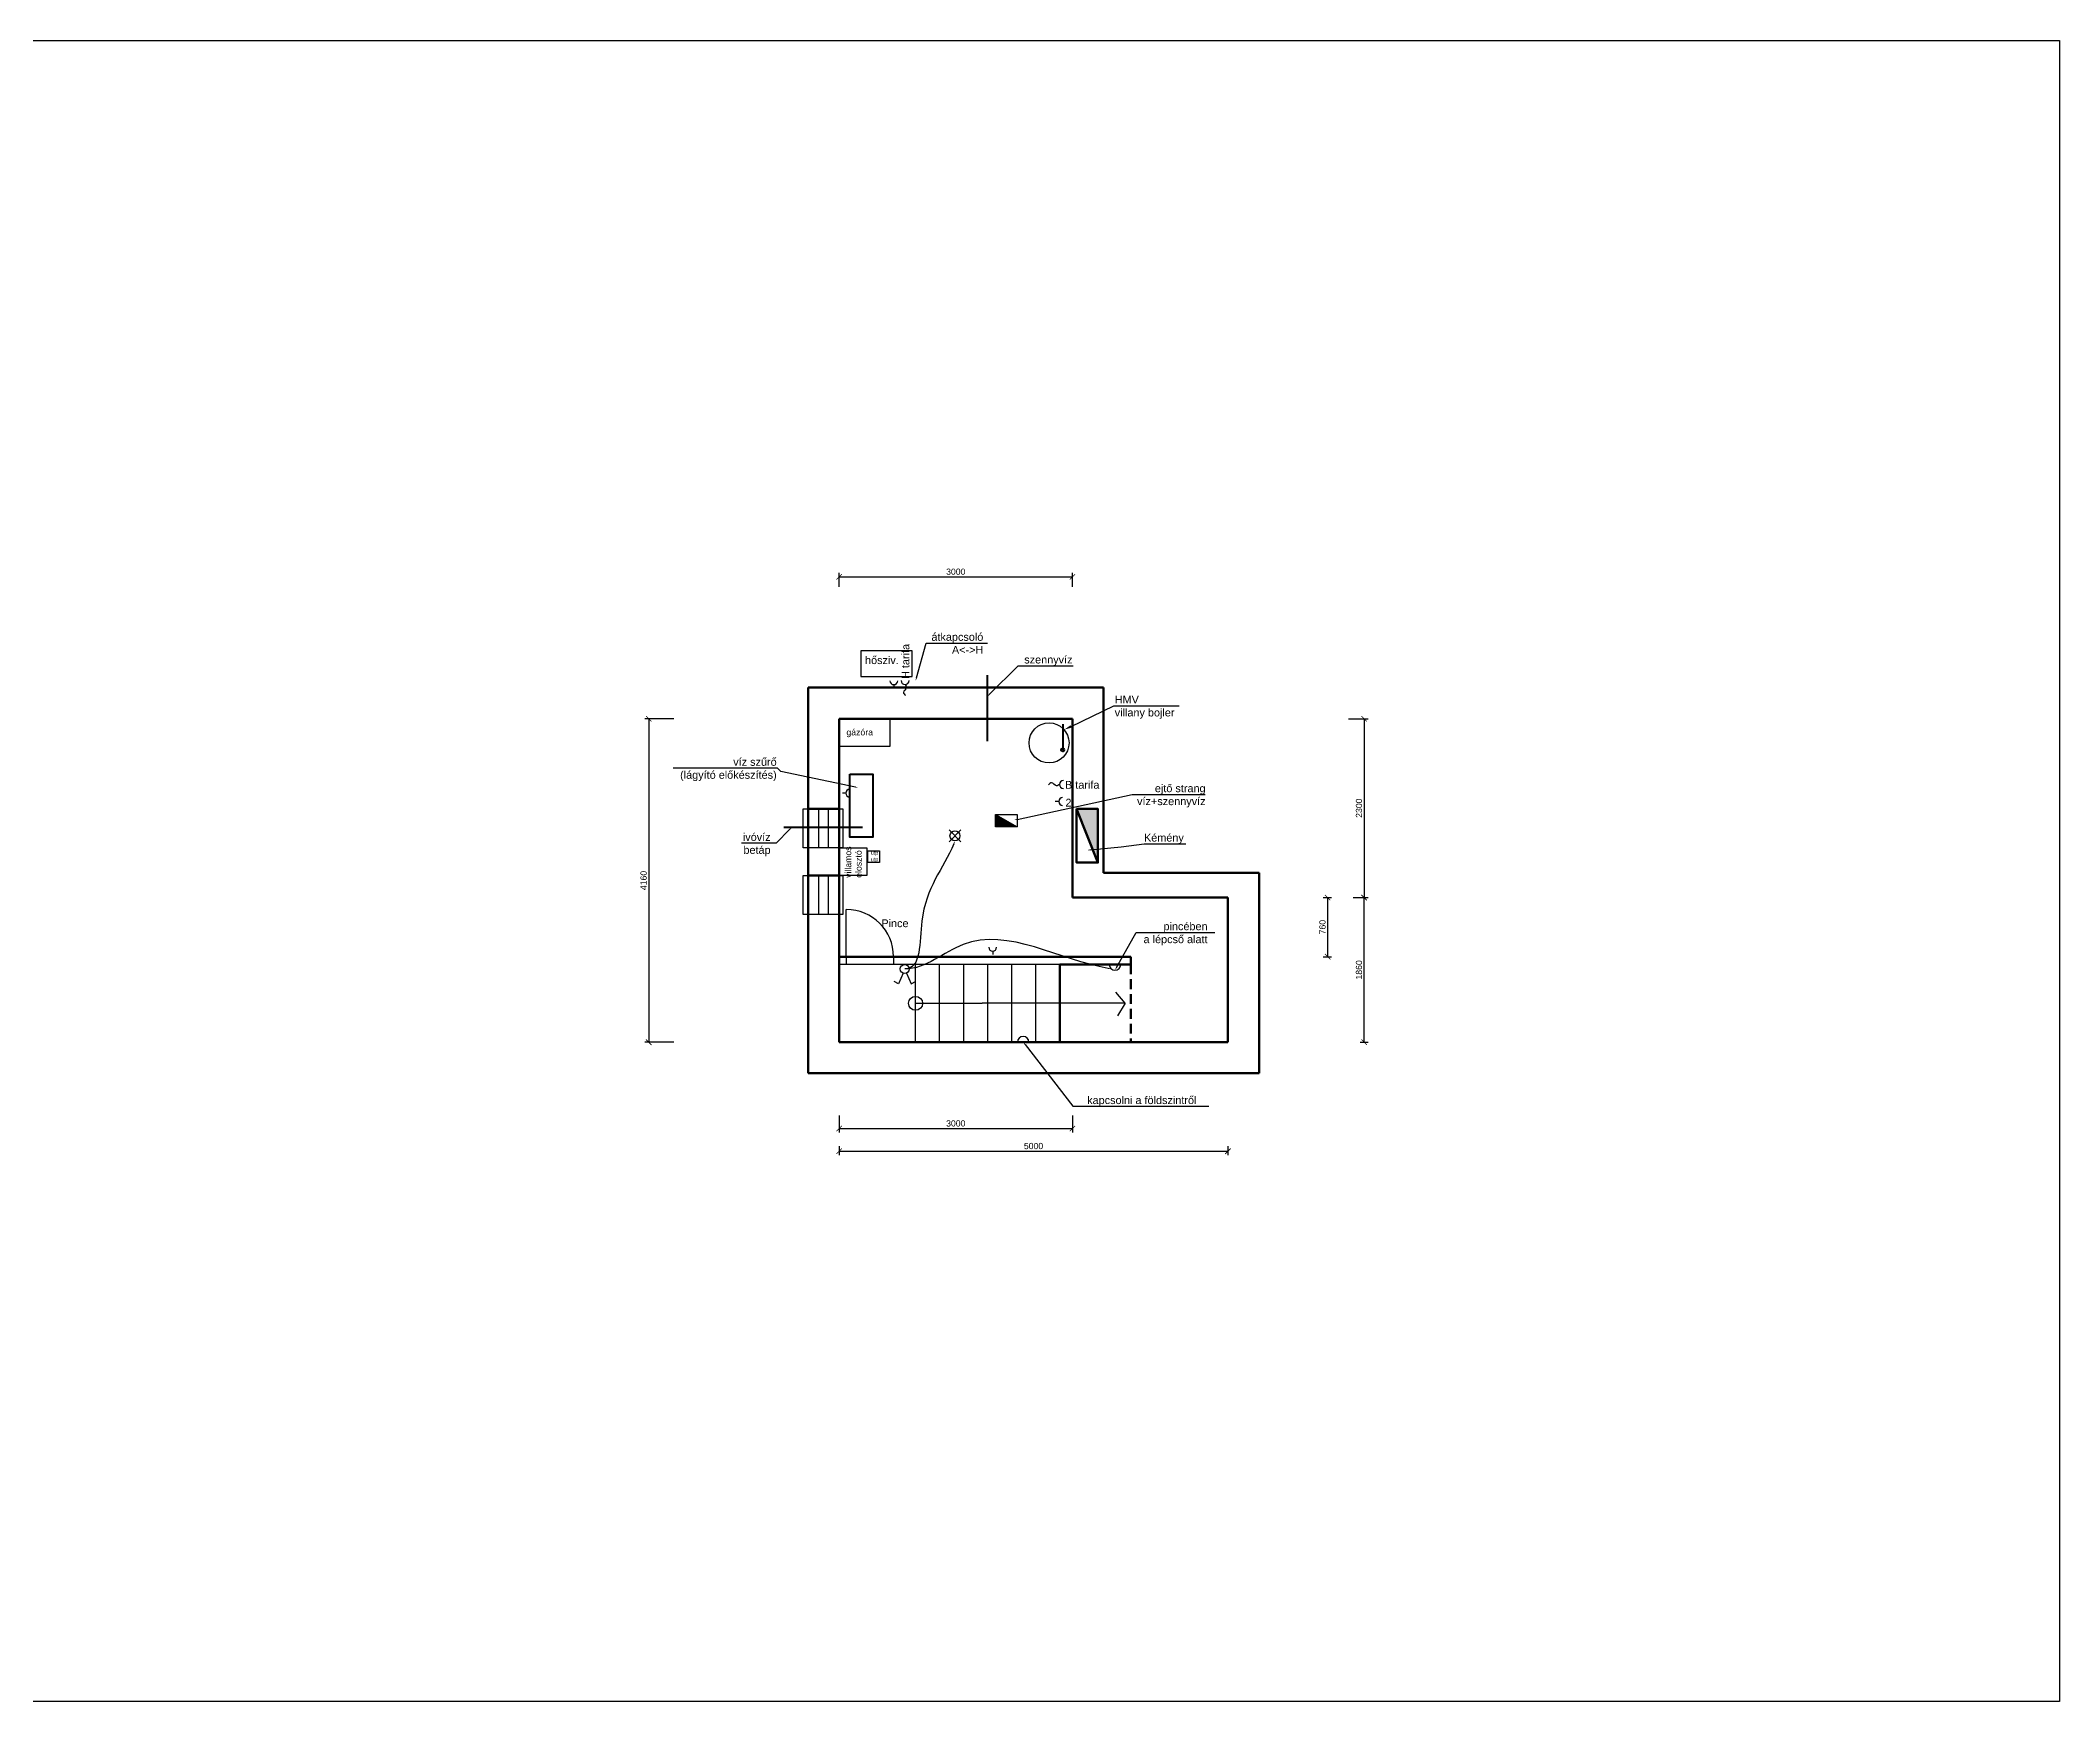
# Model space of a CAD drawing. Header units: metres. Extents: x -98677 to 89321, y -16450 to 242692.
# Drawn here: x -8842 to 17128, y 39373 to 60739 of the extents above; entities that cross this region are included whole.
import ezdxf
from ezdxf import colors
from ezdxf.entities.mleader import LeaderData, LeaderLine
from ezdxf.math import Vec2, Vec3

# ---------------------------------------------------------------- set-up
doc = ezdxf.new("R2010")
doc.units = ezdxf.units.M
doc.header["$LTSCALE"] = 0.001
doc.linetypes.add('DASHED', pattern=[19.05, 12.7, -6.35])
for name, color, linetype, lineweight in [('ajtók', 7, 'Continuous', 25), ('gépészet - víz', 5, 'Continuous', 40), ('külső fal', 7, 'Continuous', 50), ('külső fal - sz', 7, 'DASHED', 50)]:
    doc.layers.add(name, color=color, linetype=linetype, lineweight=lineweight)
for name, color, linetype in [('fűtés', 8, 'Continuous'), ('gépészet - kapcsolók', 4, 'Continuous'), ('gépészet - villany', 6, 'Continuous'), ('gépészet - víz - műtárgy', 252, 'Continuous'), ('lépcső', 170, 'Continuous'), ('Méret', 7, 'Continuous')]:
    doc.layers.add(name, color=color, linetype=linetype)
doc.layers.add('gépészet - víz - csatorna', color=7, linetype='Continuous', lineweight=40, true_color=0x985223)
doc.styles.add('dada', font='arial.ttf', dxfattribs={"height": 80})
doc.styles.get("Standard").update_dxf_attribs({"font": 'arial.ttf'})
doc.dimstyles.new('kicsi folyamatos', dxfattribs={"dimscale": 100, "dimtxt": 1, "dimasz": 0.7, "dimexe": 0.5, "dimexo": 0, "dimgap": 0.25, "dimtad": 1, "dimtxsty": 'dada', "dimblk1": 'ARCHTICK', "dimblk2": 'ARCHTICK', "dimsah": 1, "dimcen": 2.5, "dimadec": 0, "dimazin": 0, "dimtfac": 1, "dimtmove": 0, "dimatfit": 3, "dimldrblk": 'ARCHTICK', "dimfxl": 1, "dimarcsym": 0})

# ---------------------------------------------------------------- blocks, each defined once
blk = doc.blocks.new('Fali lámpa')
at = {"layer": 'gépészet - villany', "ltscale": 10000}
blk.add_line((-139, 0), (139, 0), dxfattribs=at)
blk.add_arc((0, 0), 73.7, 0, 180, dxfattribs=at)
blk = doc.blocks.new('Villany - konector')
at = {"layer": 'gépészet - kapcsolók', "ltscale": 10000}
blk.add_line((-51, 0), (-94, 0), dxfattribs=at)
blk.add_arc((0, 0), 50.5, 90, 270, dxfattribs=at)
at = {"layer": 'gépészet - villany', "ltscale": 10000, "style": 'dada'}
blk.add_attdef('DARAB', (36, -65), '', height=100, dxfattribs=at)
blk = doc.blocks.new('Csillar')
at = {"layer": 'gépészet - villany', "ltscale": 10000}
for p, q in [((-76, 76), (76, -76)), ((-76, -76), (76, 76))]:
    blk.add_line(p, q, dxfattribs=at)
blk.add_circle((0, 0), 64.4, dxfattribs=at)
blk = doc.blocks.new('Villany - konector lengő')
at = {"layer": 'gépészet - kapcsolók', "ltscale": 10000}
blk.add_arc((0, 0), 50.5, 90, 270, dxfattribs=at)
blk.add_spline([(-51, 0), (-89, -18), (-153, 21), (-192, -6)], degree=3, dxfattribs=at)
at = {"layer": 'gépészet - villany', "ltscale": 10000, "style": 'dada'}
blk.add_attdef('DARAB', (21, -55), '', height=100, dxfattribs=at)
blk = doc.blocks.new('Villany - kapcsoló 2 sarkú')
at = {"layer": 'gépészet - kapcsolók', "ltscale": 10000}
for p, q in [((-249, 84), (-218, 139)), ((-111, 24), (-249, 84)), ((-111, -22), (-249, -82)), ((-249, -82), (-218, -137))]:
    blk.add_line(p, q, dxfattribs=at)
blk.add_circle((-58, 1), 57.8, dxfattribs=at)
blk = doc.blocks.new('Villany - UTP dupla')
at = {"layer": 'gépészet - kapcsolók', "ltscale": 10000}
blk.add_lwpolyline([(-148, 0), (0, 0), (0, -148), (-148, -148)], close=True, dxfattribs=at)
at = {"layer": 'gépészet - kapcsolók', "ltscale": 10000, "insert": (-111, -1), "char_height": 50, "width": 107.62, "attachment_point": 1, "style": 'dada'}
blk.add_mtext('utp\\Putp', dxfattribs=at)
blk = doc.blocks.new('_ArchTick')
at = {"color": 0, "linetype": 'ByBlock', "const_width": 0.15}
blk.add_lwpolyline([(-0.5, -0.5), (0.5, 0.5)], dxfattribs=at)
blk = doc.blocks.new('*D317')
at = {"layer": 'Defpoints', "color": 0, "ltscale": 10000}
for p in [(-696, 52014), (-1018, 47854), (-696, 47854)]:
    blk.add_point(p, dxfattribs=at)
at = {"layer": 'Méret', "color": 0, "lineweight": -2, "ltscale": 10000}
for p, q in [((-696, 52014), (-1068, 52014)), ((-1018, 52014), (-1018, 47854)), ((-696, 47854), (-1068, 47854))]:
    blk.add_line(p, q, dxfattribs=at)
at = {"layer": 'Méret', "color": 0, "lineweight": -2, "ltscale": 10000, "xscale": 70, "yscale": 70, "zscale": 70}
for p, rotation in [((-1018, 52014), 90), ((-1018, 47854), 270)]:
    blk.add_blockref('_ArchTick', p, dxfattribs=dict(at, rotation=rotation))
at = {"layer": 'Méret', "color": 0, "ltscale": 10000, "insert": (-1084, 49934), "char_height": 80, "attachment_point": 5, "rotation": 90, "style": 'dada'}
blk.add_mtext('4160', dxfattribs=at)
blk = doc.blocks.new('*D318')
at = {"layer": 'Defpoints', "color": 0, "ltscale": 10000}
for p in [(4431, 53839), (1431, 53712), (4431, 53712)]:
    blk.add_point(p, dxfattribs=at)
at = {"layer": 'Méret', "color": 0, "lineweight": -2, "ltscale": 10000}
for p, q in [((1431, 53712), (1431, 53889)), ((1431, 53839), (4431, 53839)), ((4431, 53712), (4431, 53889))]:
    blk.add_line(p, q, dxfattribs=at)
at = {"layer": 'Méret', "color": 0, "lineweight": -2, "ltscale": 10000, "xscale": 70, "yscale": 70, "zscale": 70, "rotation": 180}
blk.add_blockref('_ArchTick', (1431, 53839), dxfattribs=at)
at = {"layer": 'Méret', "color": 0, "lineweight": -2, "ltscale": 10000, "xscale": 70, "yscale": 70, "zscale": 70}
blk.add_blockref('_ArchTick', (4431, 53839), dxfattribs=at)
at = {"layer": 'Méret', "color": 0, "ltscale": 10000, "insert": (2931, 53905), "char_height": 80, "attachment_point": 5, "style": 'dada'}
blk.add_mtext('3000', dxfattribs=at)
blk = doc.blocks.new('*D319')
at = {"layer": 'Defpoints', "color": 0, "ltscale": 10000}
for p in [(7984, 52014), (8040, 49714), (8183, 49714)]:
    blk.add_point(p, dxfattribs=at)
at = {"layer": 'Méret', "color": 0, "lineweight": -2, "ltscale": 10000}
for p, q in [((7984, 52014), (8233, 52014)), ((8183, 52014), (8183, 49714)), ((8040, 49714), (8233, 49714))]:
    blk.add_line(p, q, dxfattribs=at)
at = {"layer": 'Méret', "color": 0, "lineweight": -2, "ltscale": 10000, "xscale": 70, "yscale": 70, "zscale": 70}
for p, rotation in [((8183, 52014), 90), ((8183, 49714), 270)]:
    blk.add_blockref('_ArchTick', p, dxfattribs=dict(at, rotation=rotation))
at = {"layer": 'Méret', "color": 0, "ltscale": 10000, "insert": (8117, 50864), "char_height": 80, "attachment_point": 5, "rotation": 90, "style": 'dada'}
blk.add_mtext('2300', dxfattribs=at)
blk = doc.blocks.new('*D320')
at = {"layer": 'Defpoints', "color": 0, "ltscale": 10000}
for p in [(8040, 49714), (8183, 49714), (8133, 47854)]:
    blk.add_point(p, dxfattribs=at)
at = {"layer": 'Méret', "color": 0, "lineweight": -2, "ltscale": 10000}
for p, q in [((8040, 49714), (8233, 49714)), ((8183, 47854), (8183, 49714)), ((8133, 47854), (8233, 47854))]:
    blk.add_line(p, q, dxfattribs=at)
at = {"layer": 'Méret', "color": 0, "lineweight": -2, "ltscale": 10000, "xscale": 70, "yscale": 70, "zscale": 70}
for p, rotation in [((8183, 49714), 90), ((8183, 47854), 270)]:
    blk.add_blockref('_ArchTick', p, dxfattribs=dict(at, rotation=rotation))
at = {"layer": 'Méret', "color": 0, "ltscale": 10000, "insert": (8117, 48784), "char_height": 80, "attachment_point": 5, "rotation": 90, "style": 'dada'}
blk.add_mtext('1860', dxfattribs=at)
blk = doc.blocks.new('*D321')
at = {"layer": 'Defpoints', "color": 0, "ltscale": 10000}
for p in [(7655, 49714), (7655, 48954), (7713, 48954)]:
    blk.add_point(p, dxfattribs=at)
at = {"layer": 'Méret', "color": 0, "lineweight": -2, "ltscale": 10000}
for p, q in [((7655, 49714), (7763, 49714)), ((7713, 49714), (7713, 48954)), ((7655, 48954), (7763, 48954))]:
    blk.add_line(p, q, dxfattribs=at)
at = {"layer": 'Méret', "color": 0, "lineweight": -2, "ltscale": 10000, "xscale": 70, "yscale": 70, "zscale": 70}
for p, rotation in [((7713, 49714), 90), ((7713, 48954), 270)]:
    blk.add_blockref('_ArchTick', p, dxfattribs=dict(at, rotation=rotation))
at = {"layer": 'Méret', "color": 0, "ltscale": 10000, "insert": (7647, 49334), "char_height": 80, "attachment_point": 5, "rotation": 90, "style": 'dada'}
blk.add_mtext('760', dxfattribs=at)
blk = doc.blocks.new('*D322')
at = {"layer": 'Defpoints', "color": 0, "ltscale": 10000}
for p in [(1431, 46518), (6431, 46518), (6431, 46452)]:
    blk.add_point(p, dxfattribs=at)
at = {"layer": 'Méret', "color": 0, "lineweight": -2, "ltscale": 10000}
for p, q in [((1431, 46518), (1431, 46402)), ((6431, 46518), (6431, 46402)), ((1431, 46452), (6431, 46452))]:
    blk.add_line(p, q, dxfattribs=at)
at = {"layer": 'Méret', "color": 0, "lineweight": -2, "ltscale": 10000, "xscale": 70, "yscale": 70, "zscale": 70, "rotation": 180}
blk.add_blockref('_ArchTick', (1431, 46452), dxfattribs=at)
at = {"layer": 'Méret', "color": 0, "lineweight": -2, "ltscale": 10000, "xscale": 70, "yscale": 70, "zscale": 70}
blk.add_blockref('_ArchTick', (6431, 46452), dxfattribs=at)
at = {"layer": 'Méret', "color": 0, "ltscale": 10000, "insert": (3931, 46518), "char_height": 80, "attachment_point": 5, "style": 'dada'}
blk.add_mtext('5000', dxfattribs=at)
blk = doc.blocks.new('*D323')
at = {"layer": 'Defpoints', "color": 0, "ltscale": 10000}
for p in [(1431, 46913), (4431, 46913), (4431, 46743)]:
    blk.add_point(p, dxfattribs=at)
at = {"layer": 'Méret', "color": 0, "lineweight": -2, "ltscale": 10000}
for p, q in [((1431, 46913), (1431, 46693)), ((4431, 46913), (4431, 46693)), ((1431, 46743), (4431, 46743))]:
    blk.add_line(p, q, dxfattribs=at)
at = {"layer": 'Méret', "color": 0, "lineweight": -2, "ltscale": 10000, "xscale": 70, "yscale": 70, "zscale": 70, "rotation": 180}
blk.add_blockref('_ArchTick', (1431, 46743), dxfattribs=at)
at = {"layer": 'Méret', "color": 0, "lineweight": -2, "ltscale": 10000, "xscale": 70, "yscale": 70, "zscale": 70}
blk.add_blockref('_ArchTick', (4431, 46743), dxfattribs=at)
at = {"layer": 'Méret', "color": 0, "ltscale": 10000, "insert": (2931, 46809), "char_height": 80, "attachment_point": 5, "style": 'dada'}
blk.add_mtext('3000', dxfattribs=at)

msp = doc.modelspace()

# ---------------------------------------------------------------- hatches: boundary and pattern name
at = {"layer": 'fűtés', "ltscale": 10000}
msp.add_hatch(color=256, dxfattribs=at).paths.add_polyline_path([(3443.685, 50781.074), (3721.282, 50625.306), (3443.685, 50625.306)])
at = {"layer": 'külső fal', "ltscale": 10000}
msp.add_hatch(color=256, dxfattribs=at).paths.add_polyline_path([(4484.18, 50853.697), (4758.526, 50853.697), (4758.526, 50163.209)])

# ---------------------------------------------------------------- linework, layer by layer
at = {"ltscale": 10000}
msp.add_lwpolyline([(-47908.237, 60738.81), (17127.889, 60738.81), (17127.889, 39372.846), (-47908.237, 39372.846)], close=True, dxfattribs=at)
at = {"layer": 'ajtók', "ltscale": 10000}
for p, q in [((1522.818, 48953.884), (1522.818, 49560.539)), ((1522.818, 48953.884), (1522.818, 48853.884)), ((2129.472, 48953.884), (2129.472, 48853.884))]:
    msp.add_line(p, q, dxfattribs=at)
for points in [[(968.475, 50353.553), (968.475, 50853.553), (1478.34, 50853.553), (1478.34, 50353.553)], [(968.475, 49497.283), (968.475, 49997.283), (1478.34, 49997.283), (1478.34, 49497.283)]]:
    msp.add_lwpolyline(points, close=True, dxfattribs=at)
for points in [[(1168.593, 50353.553), (1168.593, 50853.553), (1288.093, 50853.553), (1288.093, 50353.553)], [(1168.593, 49497.283), (1168.593, 49997.283), (1288.093, 49997.283), (1288.093, 49497.283)]]:
    msp.add_lwpolyline(points, dxfattribs=at)
msp.add_arc((1522.818, 48953.884), 606.654, 0, 90, dxfattribs=at)
at = {"layer": 'fűtés', "ltscale": 10000}
msp.add_line((3443.685, 50781.074), (3721.282, 50625.306), dxfattribs=at)
for points in [[(1711.92, 52555.737), (2372.011, 52555.737), (2372.011, 52885.782), (1711.92, 52885.782)], [(3443.685, 50781.074), (3721.282, 50781.074), (3721.282, 50625.306), (3443.685, 50625.306)]]:
    msp.add_lwpolyline(points, close=True, dxfattribs=at)
at = {"layer": 'gépészet - villany', "ltscale": 10000}
msp.add_lwpolyline([(1431.162, 50353.553), (1789.036, 50353.553), (1789.036, 49997.283), (1431.162, 49997.283)], close=True, dxfattribs=at)
at = {"layer": 'gépészet - víz', "ltscale": 10000}
for p, q in [((4306.17, 51943.277), (4306.17, 51790.093)), ((721.466, 50620.861), (1729.384, 50620.861))]:
    msp.add_line(p, q, dxfattribs=at)
at = {"layer": 'gépészet - víz', "color": 1, "ltscale": 10000}
msp.add_line((4306.17, 51790.093), (4306.17, 51613.544), dxfattribs=at)
at = {"layer": 'gépészet - víz', "ltscale": 10000}
msp.add_lwpolyline([(1567.497, 51303.25), (1862.874, 51303.25), (1862.874, 50490.628), (1567.497, 50490.628)], close=True, dxfattribs=at)
at = {"layer": 'gépészet - víz', "color": 1, "ltscale": 10000}
msp.add_circle((4306.17, 51613.544), 20, dxfattribs=at)
at = {"layer": 'gépészet - víz - csatorna', "ltscale": 10000}
msp.add_line((3333.824, 52576.454), (3333.824, 51724.763), dxfattribs=at)
at = {"layer": 'gépészet - víz - műtárgy', "ltscale": 10000}
msp.add_lwpolyline([(1431.162, 52013.884), (2083.598, 52013.884), (2083.598, 51659.177), (1431.162, 51659.177)], close=True, dxfattribs=at)
msp.add_circle((4130.403, 51703.237), 257.5, dxfattribs=at)
at = {"layer": 'külső fal'}
for p, q in [((1031.162, 52013.884), (1031.162, 52413.884)), ((1031.162, 52413.884), (4831.162, 52413.884)), ((1031.162, 52013.884), (1031.162, 52413.884)), ((4831.162, 52413.884), (4831.162, 50031.385)), ((1031.162, 47453.884), (1031.162, 52013.884)), ((1431.162, 50013.884), (1431.162, 52013.884)), ((1431.162, 52013.884), (3331.162, 52013.884)), ((1431.162, 52013.884), (1431.162, 47853.884)), ((4431.162, 52013.884), (1431.162, 52013.884)), ((4831.162, 50031.385), (6831.162, 50031.385)), ((4431.162, 49713.884), (6431.162, 49713.884)), ((6431.162, 49713.884), (4431.162, 49713.884)), ((6331.162, 47853.884), (1431.162, 47853.884)), ((2414.071, 47853.884), (5431.162, 47853.884)), ((2631.162, 47853.884), (2414.071, 47853.884)), ((6331.162, 47853.884), (6431.162, 47853.884)), ((6831.162, 47453.884), (1031.162, 47453.884))]:
    msp.add_line(p, q, dxfattribs=at)
at = {"layer": 'külső fal', "ltscale": 10000}
for p, q in [((4431.162, 52013.884), (4431.162, 49713.884)), ((1431.162, 50853.553), (1031.162, 50853.553)), ((4484.18, 50853.697), (4758.526, 50163.209)), ((1431.162, 49997.283), (1031.162, 49997.283)), ((6831.162, 50031.385), (6831.162, 47453.884)), ((6431.162, 49713.884), (6431.162, 47853.884)), ((5181.162, 48953.884), (1431.162, 48953.884)), ((4269.774, 47853.884), (4269.774, 48853.884)), ((4269.774, 48853.884), (5181.162, 48853.884)), ((5181.162, 48853.884), (5181.162, 48953.884))]:
    msp.add_line(p, q, dxfattribs=at)
at = {"layer": 'külső fal', "linetype": 'DASHED', "ltscale": 10000}
msp.add_line((5181.162, 48853.884), (5181.162, 47853.884), dxfattribs=at)
at = {"layer": 'külső fal', "ltscale": 10000}
msp.add_lwpolyline([(4484.18, 50853.697), (4758.526, 50853.697), (4758.526, 50163.209), (4484.18, 50163.209)], close=True, dxfattribs=at)
at = {"layer": 'külső fal - sz', "ltscale": 10000}
for p, q in [((1031.162, 50353.553), (1031.162, 50853.553)), ((1431.162, 50353.553), (1431.162, 50853.553)), ((1031.162, 49497.283), (1031.162, 49997.283)), ((1431.162, 49497.283), (1431.162, 49997.283))]:
    msp.add_line(p, q, dxfattribs=at)
at = {"layer": 'külső fal - sz', "linetype": 'DASHED', "ltscale": 10000}
msp.add_line((1431.162, 47853.884), (2414.071, 47853.884), dxfattribs=at)
at = {"layer": 'lépcső'}
for p, q in [((5181.162, 48853.884), (1431.162, 48853.884)), ((1431.162, 48853.884), (1431.162, 47853.884)), ((2414.071, 47853.884), (2414.071, 48853.884)), ((2723.355, 47853.884), (2723.355, 48853.884)), ((3032.639, 47853.884), (3032.639, 48853.884)), ((3341.923, 47853.884), (3341.923, 48853.884)), ((3651.207, 47853.884), (3651.207, 48853.884)), ((3960.49, 47853.884), (3960.49, 48853.884)), ((4269.774, 47853.884), (4269.774, 48853.884)), ((5110.273, 48353.884), (3271.266, 48353.884)), ((5110.273, 48353.884), (4988.178, 48498.895)), ((5110.273, 48353.884), (5012.893, 48194.075)), ((5181.162, 47853.884), (2414.071, 47853.884))]:
    msp.add_line(p, q, dxfattribs=at)
at = {"layer": 'lépcső', "ltscale": 10000}
for p, q in [((2414.071, 48353.884), (3271.266, 48353.884)), ((2414.071, 47853.884), (1431.162, 47853.884))]:
    msp.add_line(p, q, dxfattribs=at)
msp.add_circle((2414.071, 48353.884), 89.727, dxfattribs=at)

# ---------------------------------------------------------------- block references
at = {"layer": 'gépészet - kapcsolók', "ltscale": 10000, "rotation": 90}
msp.add_blockref('Villany - konector', (3405.828, 49074.524), dxfattribs=at)
at = {"layer": 'gépészet - villany', "ltscale": 10000, "rotation": 90}
msp.add_blockref('Villany - konector lengő', (2279.219, 52504.974), dxfattribs=at).add_auto_attribs({'DARAB': 'H tarifa'})
at = {"layer": 'gépészet - villany', "ltscale": 10000}
for name, p, rotation in [('Villany - konector', (2133.63, 52503.008), 90), ('Villany - kapcsoló 2 sarkú', (2276.242, 48853.884), 89.99999999999999), ('Fali lámpa', (4978.62, 48853.884), 180)]:
    msp.add_blockref(name, p, dxfattribs=dict(at, rotation=rotation))
for name, p, values in [('Villany - konector lengő', (4315.174, 51169.014), {'DARAB': 'B tarifa'}), ('Villany - konector', (4305.369, 50949.68), {'DARAB': '2'})]:
    msp.add_blockref(name, p, dxfattribs=at).add_auto_attribs(values)
for name, p in [('Villany - konector', (1567.497, 51057.515)), ('Csillar', (2920.378, 50507.622)), ('Villany - UTP dupla', (1948.708, 50315.08)), ('Fali lámpa', (3797.617, 47853.884))]:
    msp.add_blockref(name, p, dxfattribs=at)

# ---------------------------------------------------------------- texts
at = {"ltscale": 10000, "insert": (1973.632, 49433.459), "char_height": 100, "width": 1968.071, "attachment_point": 1, "style": 'dada'}
msp.add_mtext('Pince', dxfattribs=at)
at = {"layer": 'gépészet - villany', "ltscale": 10000, "insert": (1763.423, 52817.129), "char_height": 100, "width": 520.89385, "attachment_point": 1, "style": 'dada'}
msp.add_mtext('hősziv.', dxfattribs=at)
at = {"layer": 'gépészet - villany', "ltscale": 10000, "insert": (1507.007, 49968.216), "char_height": 80, "width": 261.9771, "attachment_point": 1, "rotation": 90, "style": 'dada'}
msp.add_mtext('villamos elosztó', dxfattribs=at)
at = {"layer": 'gépészet - víz - műtárgy', "ltscale": 10000, "insert": (1431.162, 52013.884), "char_height": 80, "width": 652.43603, "attachment_point": 1, "style": 'dada'}
msp.add_mtext('  \\P   gázóra', dxfattribs=at)

# ---------------------------------------------------------------- dimensions: what is measured, and where the dimension line sits
at = {"layer": 'Méret', "ltscale": 10000}
for base, p1, p2, picture, middle in [((4431.162, 53838.755), (1431.162, 53711.902), (4431.162, 53711.902), '*D318', (2931.162, 53904.628)), ((4431.162, 46743.451), (1431.162, 46912.673), (4431.162, 46912.673), '*D323', (2931.162, 46809.324)), ((6431.162, 46452.014), (1431.162, 46517.823), (6431.162, 46517.823), '*D322', (3931.162, 46517.86))]:
    dim = msp.add_linear_dim(base=base, p1=p1, p2=p2, dimstyle='kicsi folyamatos', dxfattribs=at)
    dim.commit()
    dim.dimension.update_dxf_attribs({"geometry": picture, "text_midpoint": middle})
for base, p1, p2, picture, middle in [((-1017.733, 47853.884), (-696.374, 52013.884), (-696.374, 47853.884), '*D317', (-1083.578, 49933.884)), ((8183.272, 49713.884), (7983.542, 52013.884), (8039.506, 49713.884), '*D319', (8117.399, 50863.884)), ((7713.249, 48953.884), (7654.702, 49713.884), (7654.702, 48953.884), '*D321', (7647.404, 49333.884)), ((8183.272, 49713.884), (8132.531, 47853.884), (8039.506, 49713.884), '*D320', (8117.426, 48783.884))]:
    dim = msp.add_linear_dim(base=base, p1=p1, p2=p2, angle=90, dimstyle='kicsi folyamatos', dxfattribs=at)
    dim.commit()
    dim.dimension.update_dxf_attribs({"geometry": picture, "text_midpoint": middle})

# ---------------------------------------------------------------- leaders
at = {"ltscale": 10000}
ml = msp.add_multileader_mtext('Standard', dxfattribs=at)
ml.set_content('Kémény', color=256, style='dada')
ml.set_leader_properties()
ml.build(insert=Vec2(0, 0))
ml.multileader.update_dxf_attribs({"text_left_attachment_type": 6, "text_right_attachment_type": 6, "arrow_head_size": 40})
ctx = ml.context
ctx.base_point, ctx.char_height, ctx.arrow_head_size, ctx.plane_origin = Vec3(5361.095, 50405.089), 100, 40, Vec3(4621.353, 50324.312)
ctx.left_attachment, ctx.right_attachment, ctx.text_align_type = 6, 6, 2
notes = []
notes.append((ctx, [(0, (1, 1, 0), (5353.095, 50405.089), (1, 0), 8, [(0, [(4621.353, 50324.312), (5059.201, 50367.05)], 256, [])])]))
ctx.mtext.insert, ctx.mtext.alignment = Vec3(5864.119, 50534.489), 3
at = {"layer": 'gépészet - villany', "ltscale": 10000}
ml = msp.add_multileader_mtext('Standard', dxfattribs=at)
ml.set_content('átkapcsoló\\PA<->H', color=256, style='dada')
ml.set_leader_properties()
ml.build(insert=Vec2(0, 0))
ml.multileader.update_dxf_attribs({"text_left_attachment_type": 6, "text_right_attachment_type": 6, "arrow_head_size": 40})
ctx = ml.context
ctx.base_point, ctx.char_height, ctx.arrow_head_size, ctx.plane_origin = Vec3(2625.74, 52986.861), 100, 40, Vec3(2414.307, 52501.396)
ctx.left_attachment, ctx.right_attachment, ctx.text_align_type = 6, 6, 2
notes.append((ctx, [(0, (1, 1, 0), (2617.74, 52986.861), (1, 0), 8, [(0, [(2414.307, 52501.396), (2548.388, 52986.861)], 256, [])])]))
ctx.mtext.insert, ctx.mtext.alignment = Vec3(3285.38, 53116.466), 3
ml = msp.add_multileader_mtext('Standard', dxfattribs=at)
ml.set_content('')
ml.set_leader_properties()
ml.build(insert=Vec2(0, 0))
ml.multileader.update_dxf_attribs({"leader_type": 2, "has_dogleg": 0, "text_left_attachment_type": 6, "text_right_attachment_type": 6, "arrow_head_size": 40})
ctx = ml.context
ctx.base_point, ctx.char_height, ctx.arrow_head_size, ctx.plane_origin = Vec3(2275.236, 48796.088), 2, 40, Vec3(2730.588, 50443.22)
ctx.left_attachment, ctx.right_attachment = 6, 6
notes.append((ctx, [(0, (1, 1, 0), (2283.236, 48796.088), (-1, 0), 8, [(0, [(2920.378, 50443.22), (2494.13, 49410.844)], 256, [])])]))
ctx.mtext, ml.multileader.dxf.content_type = None, 0
ml = msp.add_multileader_mtext('Standard', dxfattribs=at)
ml.set_content('pincében\\Pa lépcső alatt', color=256, style='dada')
ml.set_leader_properties()
ml.build(insert=Vec2(0, 0))
ml.multileader.update_dxf_attribs({"text_left_attachment_type": 6, "text_right_attachment_type": 6, "arrow_head_size": 40})
ctx = ml.context
ctx.base_point, ctx.char_height, ctx.arrow_head_size, ctx.plane_origin = Vec3(5350.098, 49266.773), 100, 40, Vec3(4978.62, 48780.208)
ctx.left_attachment, ctx.right_attachment, ctx.text_align_type = 6, 6, 2
notes.append((ctx, [(0, (1, 1, 0), (5342.098, 49266.773), (1, 0), 8, [(0, [(4978.62, 48780.208), (5251.94, 49266.773)], 256, [])])]))
ctx.mtext.insert, ctx.mtext.alignment = Vec3(6169.22, 49394.536), 3
ml = msp.add_multileader_mtext('Standard', dxfattribs=at)
ml.set_content('')
ml.set_leader_properties()
ml.build(insert=Vec2(0, 0))
ml.multileader.update_dxf_attribs({"leader_type": 2, "has_dogleg": 0, "text_left_attachment_type": 6, "text_right_attachment_type": 6, "arrow_head_size": 40})
ctx = ml.context
ctx.base_point, ctx.char_height, ctx.arrow_head_size, ctx.plane_origin = Vec3(2275.236, 48796.088), 2, 40, Vec3(4931.312, 48797.402)
ctx.left_attachment, ctx.right_attachment = 6, 6
notes.append((ctx, [(0, (1, 1, 0), (2283.236, 48796.088), (-1, 0), 8, [(0, [(4931.312, 48797.402), (3025.831, 49110.317)], 256, [])])]))
ctx.mtext, ml.multileader.dxf.content_type = None, 0
ml = msp.add_multileader_mtext('Standard', dxfattribs=at)
ml.set_content('kapcsolni a földszintről', color=256, style='dada')
ml.set_leader_properties()
ml.build(insert=Vec2(0, 0))
ml.multileader.update_dxf_attribs({"text_left_attachment_type": 6, "text_right_attachment_type": 6, "arrow_head_size": 40})
ctx = ml.context
ctx.base_point, ctx.char_height, ctx.arrow_head_size, ctx.plane_origin = Vec3(4637.845, 47030.449), 100, 40, Vec3(3797.617, 47853.884)
ctx.left_attachment, ctx.right_attachment, ctx.text_align_type = 6, 6, 2
notes.append((ctx, [(0, (1, 1, 0), (4629.845, 47030.449), (1, 0), 8, [(0, [(3797.617, 47853.884), (4437.509, 47030.449)], 256, [])])]))
ctx.mtext.insert, ctx.mtext.alignment = Vec3(6026.203, 47158.212), 3
at = {"layer": 'gépészet - víz', "ltscale": 10000}
ml = msp.add_multileader_mtext('Standard', dxfattribs=at)
ml.set_content('víz szűrő\\P(lágyító előkészítés)', color=256, style='dada')
ml.set_leader_properties()
ml.build(insert=Vec2(0, 0))
ml.multileader.update_dxf_attribs({"text_left_attachment_type": 6, "text_right_attachment_type": 6, "arrow_head_size": 40})
ctx = ml.context
ctx.base_point, ctx.char_height, ctx.arrow_head_size, ctx.plane_origin = Vec3(-603.194, 51379.434), 100, 40, Vec3(1678.764, 51125.489)
ctx.left_attachment, ctx.right_attachment, ctx.text_align_type = 6, 6, 2
notes.append((ctx, [(0, (1, 1, 0), (637.591, 51379.434), (-1, 0), 8, [(0, [(1678.764, 51125.489), (682.032, 51334.994)], 256, [])])]))
ctx.mtext.insert, ctx.mtext.alignment = Vec3(627.591, 51508.834), 3
ml = msp.add_multileader_mtext('Standard', dxfattribs=at)
ml.set_content('ejtő strang\\Pvíz+szennyvíz', color=256, style='dada')
ml.set_leader_properties()
ml.build(insert=Vec2(0, 0))
ml.multileader.update_dxf_attribs({"text_left_attachment_type": 6, "text_right_attachment_type": 6, "arrow_head_size": 40})
ctx = ml.context
ctx.base_point, ctx.char_height, ctx.arrow_head_size, ctx.plane_origin = Vec3(5265.302, 51040.269), 100, 40, Vec3(3682.036, 50711.701)
ctx.left_attachment, ctx.right_attachment, ctx.text_align_type = 6, 6, 2
notes.append((ctx, [(0, (1, 1, 0), (5257.302, 51040.269), (1, 0), 8, [(0, [(3682.036, 50711.701), (5200.397, 51040.269)], 256, [])])]))
ctx.mtext.insert, ctx.mtext.alignment = Vec3(6143.768, 51169.669), 3
ml = msp.add_multileader_mtext('Standard', dxfattribs=at)
ml.set_content('ivóvíz\\Pbetáp', color=256, style='dada')
ml.set_leader_properties()
ml.build(insert=Vec2(0, 0))
ml.multileader.update_dxf_attribs({"text_left_attachment_type": 6, "text_right_attachment_type": 6, "arrow_head_size": 40})
ctx = ml.context
ctx.base_point, ctx.char_height, ctx.arrow_head_size, ctx.plane_origin = Vec3(202.719, 50415.285), 100, 40, Vec3(827.053, 50620.861)
ctx.left_attachment, ctx.right_attachment, ctx.text_align_type = 6, 6, 2
notes.append((ctx, [(0, (1, 1, 0), (559.535, 50415.285), (-1, 0), 8, [(0, [(827.053, 50620.861), (621.477, 50415.285)], 256, [])])]))
ctx.mtext.insert, ctx.mtext.alignment = Vec3(549.535, 50543.048), 3
at = {"layer": 'gépészet - víz - csatorna', "ltscale": 10000}
ml = msp.add_multileader_mtext('Standard', dxfattribs=at)
ml.set_content('szennyvíz', color=256, style='dada')
ml.set_leader_properties()
ml.build(insert=Vec2(0, 0))
ml.multileader.update_dxf_attribs({"text_left_attachment_type": 6, "text_right_attachment_type": 6, "arrow_head_size": 40})
ctx = ml.context
ctx.base_point, ctx.char_height, ctx.arrow_head_size, ctx.plane_origin = Vec3(3816.536, 52695.315), 100, 40, Vec3(3333.824, 52296.137)
ctx.left_attachment, ctx.right_attachment, ctx.text_align_type = 6, 6, 2
notes.append((ctx, [(0, (1, 1, 0), (3808.536, 52695.315), (1, 0), 8, [(0, [(3333.824, 52296.137), (3733.002, 52695.315)], 256, [])])]))
ctx.mtext.insert, ctx.mtext.alignment = Vec3(4432.383, 52824.714), 3
at = {"layer": 'Méret', "ltscale": 10000}
ml = msp.add_multileader_mtext('Standard', dxfattribs=at)
ml.set_content('HMV\\Pvillany bojler', color=256, style='dada')
ml.set_leader_properties()
ml.build(insert=Vec2(0, 0))
ml.multileader.update_dxf_attribs({"text_left_attachment_type": 6, "text_right_attachment_type": 6, "arrow_head_size": 100})
ctx = ml.context
ctx.base_point, ctx.char_height, ctx.arrow_head_size, ctx.plane_origin = Vec3(4973.38, 52180.96), 100, 100, Vec3(4201.023, 51748.932)
ctx.left_attachment, ctx.right_attachment = 6, 6
notes.append((ctx, [(0, (1, 1, 0), (4965.38, 52180.96), (1, 0), 8, [(0, [(4324.518, 51872.427)], 256, [])])]))
ctx.mtext.insert = Vec3(4975.38, 52310.36)
for ctx, leaders in notes:
    for number, flags, end, landing, length, lines in leaders:
        leader = LeaderData()
        leader.index, (leader.has_last_leader_line, leader.has_dogleg_vector, leader.attachment_direction) = number, flags
        leader.last_leader_point, leader.dogleg_vector, leader.dogleg_length = Vec3(end), Vec3(landing), length
        for number, points, colour, breaks in lines:
            line = LeaderLine()
            line.index, line.vertices, line.color, line.breaks = number, Vec3.list(points), colors.encode_raw_color(colour), breaks
            leader.lines.append(line)
        ctx.leaders.append(leader)

doc.saveas('drawing.dxf')
